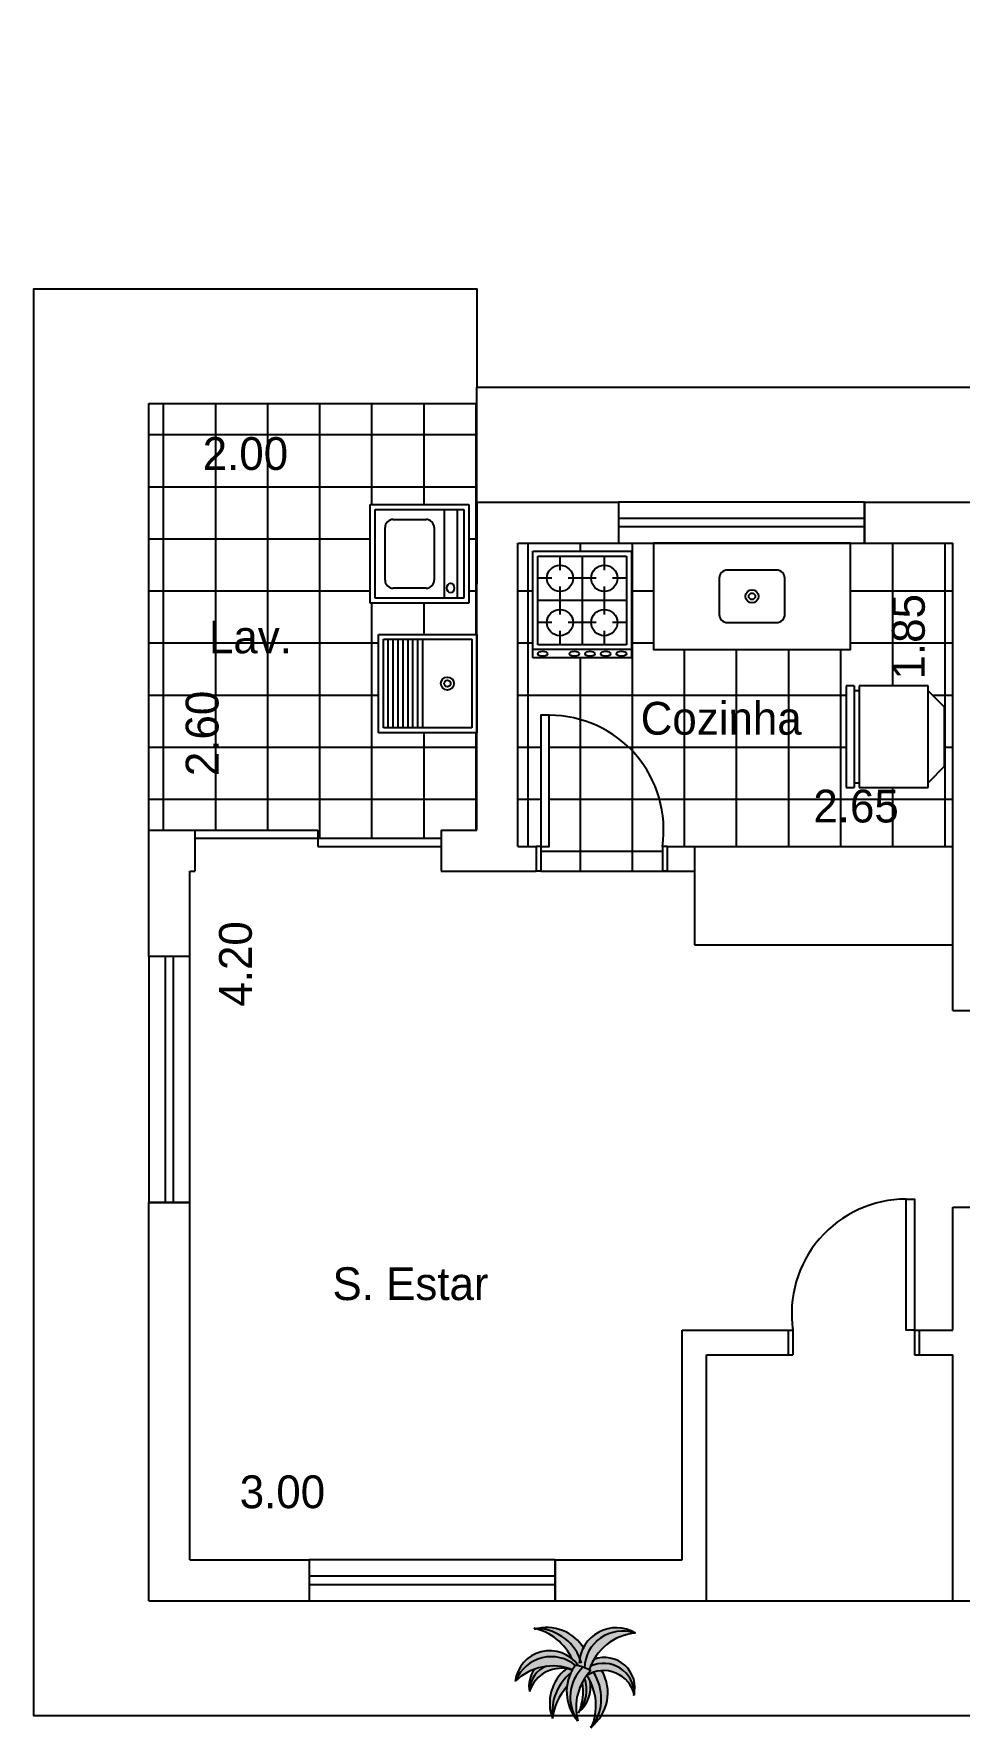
# Model space of a CAD drawing. Extents: x 0 to 14.9, y -0.1 to 10.3.
# Drawn here: x 0 to 5.64, y -0.08 to 10.25 of the extents above; entities that cross this region are included whole.
import ezdxf

# ---------------------------------------------------------------- set-up
doc = ezdxf.new("R2010")
doc.units = 0
doc.layers.get('0').update_dxf_attribs({"linetype": 'CONTINUOUS'})
doc.layers.get('DEFPOINTS').update_dxf_attribs({"linetype": 'CONTINUOUS'})
for name, color, linetype in [('ARQ3', 3, 'CONTINUOUS'), ('BLOCO', 7, 'CONTINUOUS'), ('BLOCOS', 7, 'CONTINUOUS'), ('HACHURA', 1, 'CONTINUOUS'), ('P_LMCT', 8, 'CONTINUOUS')]:
    doc.layers.add(name, color=color, linetype=linetype)
doc.styles.add('PADRÃO', font='', dxfattribs={"height": 0.2})
doc.styles.get('PADRÃO').set_extended_font_data('AvantGarde Bk BT')
doc.dimstyles.new('PADRÃOS', dxfattribs={"dimtxt": 0.15, "dimasz": 0.1, "dimexe": 1.25, "dimexo": 0.625, "dimgap": 0.1, "dimtad": 0, "dimjust": 1, "dimzin": 1, "dimdsep": 46, "dimtxsty": 'PADRÃO', "dimcen": 2.5, "dimse1": 1, "dimse2": 1, "dimsd1": 1, "dimsd2": 1, "dimclrt": 1, "dimadec": 0, "dimazin": 0, "dimtfac": 1, "dimtdec": 4, "dimtmove": 0, "dimatfit": 3, "dimfxl": 1, "dimtolj": 1, "dimtzin": 0, "dimarcsym": 0})

# ---------------------------------------------------------------- blocks, each defined once
blk = doc.blocks.new('J15')
at = {"layer": 'BLOCO'}
for p, q in [((1.5, 0.25), (0, 0.25)), ((0, 0.25), (0, 0)), ((1.5, 0), (1.5, 0.25)), ((1.5, 0.1500000000000057), (0, 0.1500000000000057)), ((0, 0.09999999999999432), (1.5, 0.09999999999999432)), ((0, 0), (1.5, 0))]:
    blk.add_line(p, q, dxfattribs=at)
blk = doc.blocks.new('P80E15')
at = {"layer": 'BLOCO', "ltscale": 0.015}
for p, q in [((0.03000000000000114, 0.1500000000000057), (0, 0.1500000000000057)), ((0, 0.1500000000000057), (0, 0)), ((0.03000000000000114, 0.1500000000000057), (0.03000000000000114, 0)), ((0.8000000000000114, 0.1500000000000341), (0.7700000000000102, 0.1500000000000341)), ((0.7700000000000102, 0.1500000000000057), (0.7700000000000102, 0)), ((0.8000000000000114, 0.1500000000000057), (0.8000000000000114, 0)), ((0.03000000000000114, 2.842170943040401e-14), (0, 0)), ((0.8000000000000114, 2.842170943040401e-14), (0.7700000000000102, 5.684341886080801e-14))]:
    blk.add_line(p, q, dxfattribs=at)
at = {"layer": 'BLOCO'}
blk.add_lwpolyline([(0.03000000000000114, 0.1500000000000057), (0.0800000000000125, 0.1500000000000057), (0.0800000000000125, 0.950000000000017), (0.03000000000000114, 0.950000000000017)], close=True, dxfattribs=at)
at = {"layer": 'BLOCO', "ltscale": 0.015}
blk.add_arc((0.0800000000000125, 0.2524375000000134), 0.6975625000000036, 351.555539587714, 90.00000000000041, dxfattribs=at)
blk = doc.blocks.new('P80D15')
at = {"layer": 'BLOCO', "ltscale": 0.015}
for p, q in [((0, 0.1500000000000057), (0, 0)), ((0, 0.1500000000000341), (0.03000000000000114, 0.1500000000000341)), ((0.03000000000000114, 0.1500000000000057), (0.03000000000000114, 0)), ((0.7700000000000102, 0.1500000000000057), (0.7700000000000102, 0)), ((0.7700000000000102, 0.1500000000000057), (0.8000000000000114, 0.1500000000000057)), ((0.8000000000000114, 0.1500000000000057), (0.8000000000000114, 0)), ((0, 2.842170943040401e-14), (0.03000000000000114, 0)), ((0.7699999999999818, 0), (0.8000000000000114, 0))]:
    blk.add_line(p, q, dxfattribs=at)
at = {"layer": 'BLOCO'}
blk.add_lwpolyline([(0.7700000000000102, 0.1500000000000057), (0.7199999999999989, 0.1500000000000057), (0.7199999999999989, 0.950000000000017), (0.7700000000000102, 0.950000000000017)], close=True, dxfattribs=at)
at = {"layer": 'BLOCO', "ltscale": 0.015}
blk.add_arc((0.7199999999999989, 0.2524375000000134), 0.6975625000000036, 89.99999999999959, 188.444460412286, dxfattribs=at)
blk = doc.blocks.new('FOGÃO4B')
at = {"layer": 'BLOCOS'}
for p, q in [((-0.2999999999999972, 0.700000000000017), (0.2999999999999972, 0.700000000000017)), ((-0.2999999999999972, 0.05000000000001137), (-0.2999999999999829, 0.700000000000017)), ((-0.2999999999999972, 0.6500000000000057), (0.2999999999999972, 0.6500000000000057)), ((-0.2700000000000244, 0.620000000000033), (0.2700000000000102, 0.620000000000033)), ((-0.2699999999999818, 0.0800000000000125), (-0.2700000000000244, 0.620000000000033)), ((-0.1350000000000051, 0.5350000000000534), (-0.1350000000000193, 0.620000000000033)), ((2.842170943040401e-14, 0.0800000000000125), (-1.4210854715202e-14, 0.620000000000033)), ((0.1350000000000051, 0.5350000000000534), (0.1349999999999909, 0.620000000000033)), ((0.2700000000000102, 0.620000000000033), (0.269999999999996, 0.07999999999995566)), ((0.2999999999999972, 0.700000000000017), (0.2999999999999972, 0.05000000000001137)), ((-0.2700000000000244, 0.4850000000000421), (-0.1850000000000023, 0.4850000000000421)), ((-0.1349999999999909, 0.2650000000000716), (-0.1350000000000051, 0.4350000000000307)), ((-0.08500000000000796, 0.4850000000000421), (0.08500000000000796, 0.4850000000000421)), ((0.1350000000000051, 0.2650000000000716), (0.1350000000000051, 0.4350000000000307)), ((0.1850000000000023, 0.4850000000000421), (0.2700000000000102, 0.4850000000000421)), ((-0.2700000000000244, 0.3500000000000512), (0.2700000000000102, 0.3500000000000512)), ((-0.2700000000000244, 0.2150000000000603), (-0.1850000000000023, 0.2150000000000603)), ((-0.08500000000000796, 0.2150000000000603), (0.08500000000000796, 0.2150000000000603)), ((0.1850000000000023, 0.2150000000000603), (0.2700000000000102, 0.2150000000000603)), ((-0.1349999999999767, 0.0800000000000125), (-0.1349999999999767, 0.1650000000000489)), ((0.1350000000000335, 0.0800000000000125), (0.1350000000000193, 0.1650000000000489)), ((0.2999999999999972, 0.05000000000001137), (-0.2999999999999972, 0.05000000000001137)), ((0.269999999999996, 0.07999999999995566), (-0.2699999999999818, 0.0800000000000125))]:
    blk.add_line(p, q, dxfattribs=at)
for centre in [(-0.1350000000000051, 0.4850000000000421), (0.1350000000000051, 0.4850000000000421), (-0.1350000000000051, 0.2150000000000603), (0.1350000000000051, 0.2150000000000603)]:
    blk.add_circle(centre, 0.08, dxfattribs=at)
for centre in [(-0.2399999999999949, 0.6750000000000114), (-0.1439999999999912, 0.6750000000000114), (-0.04800000000000182, 0.6750000000000114), (0.04800000000000182, 0.6750000000000114), (0.2400000000000091, 0.6750000000000114)]:
    blk.add_ellipse(centre, major_axis=(-0.03000000000000114, 0), ratio=0.499999999999981, dxfattribs=at)
blk = doc.blocks.new('PIA')
at = {"layer": 'BLOCOS'}
blk.add_lwpolyline([(-0.6000000000000085, 0), (0.5999999999999943, 0), (0.5999999999999943, 0.6500000000000057), (-0.6000000000000085, 0.6500000000000057)], close=True, dxfattribs=at)
blk.add_lwpolyline([(-0.1500000000000199, 0.1649999999999352), (0.1500000000000057, 0.1649999999999636, 0.414213562373095), (0.2000000000000028, 0.214999999999975), (0.2000000000000028, 0.4349999999999454, 0.414213562373095), (0.1500000000000057, 0.4849999999999568), (-0.1500000000000057, 0.4849999999999852, 0.4142135623731188), (-0.2000000000000028, 0.4349999999999739), (-0.2000000000000171, 0.2149999999999466, 0.4142135623730711)], format="xyb", close=True, dxfattribs=at)
for radius in [0.04, 0.02]:
    blk.add_circle((0, 0.3249999999999886), radius, dxfattribs=at)
blk = doc.blocks.new('GELAD')
at = {"layer": 'BLOCOS'}
for p, q in [((0.3100000000000023, 0.6499999999999773), (-0.3100000000000023, 0.6499999999999773)), ((-0.3100000000000023, 0.6499999999999773), (-0.3100000000000023, 0.5999999999999659)), ((0.3100000000000165, 0.5999999999999659), (0.3100000000000023, 0.6499999999999773)), ((0.3100000000000023, 0.5999999999999659), (-0.3100000000000023, 0.5999999999999659)), ((0.3100000000000023, 0.5699999999999648), (-0.3100000000000023, 0.5699999999999648)), ((-0.3100000000000023, 0.5699999999999648), (-0.3100000000000023, 0.1499999999999773)), ((-0.2800000000000011, 0.5999999999999659), (-0.2799999999999869, 0.5699999999999932)), ((0.2800000000000153, 0.5699999999999932), (0.2800000000000011, 0.5999999999999659)), ((0.3100000000000023, 0.1499999999999773), (0.3100000000000165, 0.5699999999999648)), ((-0.3100000000000023, 0.1499999999999773), (0.3100000000000023, 0.1499999999999773)), ((-0.1800000000000068, 0.05000000000001137), (-0.2800000000000011, 0.1500000000000057)), ((0.1800000000000068, 0.04999999999998295), (0.2800000000000011, 0.1499999999999773)), ((-0.1800000000000068, 0.05000000000001137), (0.1800000000000068, 0.04999999999998295))]:
    blk.add_line(p, q, dxfattribs=at)
blk = doc.blocks.new('TANQUE')
at = {"layer": 'BLOCOS'}
for p, q in [((-0.2999999999999972, 0.5999999999999943), (0.2999999999999972, 0.5999999999999943)), ((-0.2999999999999972, 0), (-0.2999999999999972, 0.5999999999999943)), ((-0.2700000000000244, 0.5700000000000216), (0.2700000000000102, 0.5700000000000216)), ((-0.2699999999999818, 0.03000000000000114), (-0.2700000000000244, 0.5700000000000216)), ((-0.2700000000000244, 0.5400000000000205), (0.2700000000000102, 0.5400000000000205)), ((0.2700000000000102, 0.5700000000000216), (0.269999999999996, 0.02999999999994429)), ((0.2999999999999972, 0.5999999999999943), (0.2999999999999972, 0)), ((-0.2700000000000244, 0.5100000000000193), (0.2700000000000102, 0.5100000000000193)), ((-0.2700000000000244, 0.4800000000000182), (0.2700000000000102, 0.4800000000000182)), ((-0.2700000000000244, 0.4500000000000171), (0.2700000000000102, 0.4500000000000171)), ((-0.2700000000000244, 0.4200000000000159), (0.2700000000000102, 0.4200000000000159)), ((-0.2700000000000244, 0.3900000000000148), (0.2700000000000102, 0.3900000000000148)), ((-0.2700000000000244, 0.3600000000000136), (0.2700000000000102, 0.3600000000000136)), ((-0.2700000000000244, 0.3300000000000125), (0.2700000000000102, 0.3300000000000125)), ((0.2999999999999972, 0), (-0.2999999999999972, 0)), ((0.269999999999996, 0.02999999999994429), (-0.2699999999999818, 0.03000000000000114))]:
    blk.add_line(p, q, dxfattribs=at)
for radius in [0.04, 0.02]:
    blk.add_circle((1.4210854715202e-14, 0.1800000000000068), radius, dxfattribs=at)
blk = doc.blocks.new('MÁQUINA')
at = {"layer": 'BLOCOS'}
for p, q in [((-0.2999999999999972, 0.6500000000000057), (0.2999999999999972, 0.6500000000000057)), ((-0.2999999999999972, 0.05000000000001137), (-0.2999999999999972, 0.6500000000000057)), ((-0.2700000000000244, 0.620000000000033), (0.2700000000000102, 0.620000000000033)), ((-0.2699999999999818, 0.0800000000000125), (-0.2700000000000244, 0.620000000000033)), ((0.2700000000000102, 0.620000000000033), (0.269999999999996, 0.07999999999995566)), ((0.2999999999999972, 0.6500000000000057), (0.2999999999999972, 0.05000000000001137)), ((-0.160000000000025, 0.5600000000000023), (0.1600000000000108, 0.5600000000000023)), ((-0.210000000000008, 0.3100000000000023), (-0.2100000000000222, 0.5099999999999909)), ((0.210000000000008, 0.5099999999999909), (0.2099999999999795, 0.3099999999999739)), ((0.1599999999999824, 0.2599999999999625), (-0.1600000000000108, 0.2599999999999909)), ((0.2700000000000102, 0.1999999999999602), (-0.2699999999999676, 0.2000000000000171)), ((0.269999999999996, 0.1199999999999477), (-0.2699999999999818, 0.1200000000000045)), ((0.2999999999999972, 0.05000000000001137), (-0.2999999999999972, 0.05000000000001137)), ((0.269999999999996, 0.07999999999995566), (-0.2699999999999818, 0.0800000000000125))]:
    blk.add_line(p, q, dxfattribs=at)
for centre, start, end in [((-0.160000000000025, 0.5099999999999909), 90, 180.0000000000045), ((0.1600000000000108, 0.5099999999999909), 359.9999999999985, 90.00000000000375), ((-0.1600000000000108, 0.3100000000000023), 180.0000000000057, 269.9999999999924), ((0.1599999999999824, 0.3099999999999739), 269.999999999994, 359.9999999999981)]:
    blk.add_arc(centre, 0.05, start, end, dxfattribs=at)
blk.add_ellipse((-0.2079155801208259, 0.1609604888554372), major_axis=(-0.03006968374842245, 0), ratio=0.7169811713374736, dxfattribs=at)
blk = doc.blocks.new('COZINHA')
at = {"layer": 'HACHURA', "ltscale": 0.015, "style": 'PADRÃO'}
blk.add_text('Cozinha', height=0.2, dxfattribs=at).set_placement((-0.6582467478390299, -0.06847717339962855))
blk = doc.blocks.new('ESTAR')
at = {"layer": 'HACHURA', "ltscale": 0.015, "style": 'PADRÃO'}
blk.add_text('S. Estar', height=0.2, dxfattribs=at).set_placement((-0.425116371214699, -0.06847717339962855))
blk = doc.blocks.new('*D16')
at = {"layer": 'DEFPOINTS', "color": 0, "linetype": 'ByBlock', "ltscale": 0.015}
for p in [(139.9271759761371, 150.366828205778), (141.9271759761371, 150.366828205778), (141.9271759761371, 150.0610089668176)]:
    blk.add_point(p, dxfattribs=at)
at = {"color": 1, "linetype": 'ByBlock', "ltscale": 0.015, "insert": (140.5162556464667, 150.0610089668176), "char_height": 0.2, "attachment_point": 5, "style": 'PADRÃO'}
blk.add_mtext('\\A1;2.00', dxfattribs=at)
blk = doc.blocks.new('*D17')
at = {"layer": 'DEFPOINTS', "color": 0, "linetype": 'ByBlock', "ltscale": 0.015}
for p in [(139.9271759761371, 150.366828205778), (140.2537992338571, 150.366828205778), (139.9271759761371, 147.766828205778)]:
    blk.add_point(p, dxfattribs=at)
at = {"color": 1, "linetype": 'ByBlock', "ltscale": 0.015, "insert": (140.2537992338571, 148.3559078761077), "char_height": 0.2, "attachment_point": 5, "rotation": 90, "style": 'PADRÃO'}
blk.add_mtext('\\A1;2.60', dxfattribs=at)
blk = doc.blocks.new('*D18')
at = {"layer": 'DEFPOINTS', "color": 0, "linetype": 'ByBlock', "ltscale": 0.015}
for p in [(144.8271759761371, 149.516828205778), (144.5579900407074, 147.6668282057781), (144.827175976137, 147.6668282057781)]:
    blk.add_point(p, dxfattribs=at)
at = {"color": 1, "linetype": 'ByBlock', "ltscale": 0.015, "insert": (144.5579900407074, 148.9454683156681), "char_height": 0.2, "attachment_point": 5, "rotation": 90, "style": 'PADRÃO'}
blk.add_mtext('\\A1;1.85', dxfattribs=at)
blk = doc.blocks.new('*D19')
at = {"layer": 'DEFPOINTS', "color": 0, "linetype": 'ByBlock', "ltscale": 0.015}
for p in [(142.177175976137, 147.9116827758603), (142.177175976137, 147.6668282057781), (144.827175976137, 147.6668282057781)]:
    blk.add_point(p, dxfattribs=at)
at = {"color": 1, "linetype": 'ByBlock', "ltscale": 0.015, "insert": (144.23795894317, 147.9116827758603), "char_height": 0.2, "attachment_point": 5, "style": 'PADRÃO'}
blk.add_mtext('\\A1;2.65', dxfattribs=at)
blk = doc.blocks.new('*D26')
at = {"layer": 'DEFPOINTS', "color": 0, "linetype": 'ByBlock', "ltscale": 0.015}
for p in [(143.1771759761371, 143.7307152063406), (140.1771759761371, 143.3168282057781), (143.1771759761371, 143.316828205778)]:
    blk.add_point(p, dxfattribs=at)
at = {"color": 1, "linetype": 'ByBlock', "ltscale": 0.015, "insert": (140.7418737783348, 143.7307152063406), "char_height": 0.2, "attachment_point": 5, "style": 'PADRÃO'}
blk.add_mtext('\\A1;3.00', dxfattribs=at)
blk = doc.blocks.new('*D27')
at = {"layer": 'DEFPOINTS', "color": 0, "linetype": 'ByBlock', "ltscale": 0.015}
for p in [(140.1771759761371, 147.516828205778), (140.1771759761371, 143.3168282057781), (140.456826823872, 143.3168282057781)]:
    blk.add_point(p, dxfattribs=at)
at = {"color": 1, "linetype": 'ByBlock', "ltscale": 0.015, "insert": (140.456826823872, 146.9506880958879), "char_height": 0.2, "attachment_point": 5, "rotation": 90, "style": 'PADRÃO'}
blk.add_mtext('\\A1;4.20', dxfattribs=at)
blk = doc.blocks.new('AV6')
h = blk.add_hatch(color=106)
h.paths.add_polyline_path([(-0.4477262207494102, -0.002977357479164056, -0.005015885189113994), (-0.4430071095957491, 0.001571234720833203, -0.5133489841119385), (-0.07941743163681281, 0.09267264149654864, -0.1754327987513727), (-0.06580748271480275, 0.09347319041236624, -0.02224602427513279), (-0.02619891915779959, 0.07977058834888062, -0.5044055204164368), (0.2788805631737894, 0.2908305209117703, -0.005015885189113238), (0.2854035255212093, 0.2914713510738363, 0.5264817760451141), (-0.05436704756065325, 0.1383661339425259, 0.2880349811308034), (-0.3101081197096622, 0.3198008219183368, 0.009659423688835616), (-0.320025413717703, 0.3175187053075614, -0.2197620253862994), (-0.1005844009765156, 0.1335024212250886, 0.5975188265901428)])
h.paths.add_polyline_path([(0.01129947410176335, 0.08871671725079366, 0.01779875549566773), (0.003340950111317298, 0.06686993572709632, -0.005771755847972775), (0.01310119024084244, 0.06206450261075069, 0.03070272605792723), (-0.01246592019131931, 0.03222166470827048, -0.5068640684722764), (0.2773168502549641, -0.07997010288592854, 0.014458771862742), (0.279264717963482, -0.06953514819496043, 0.525417074889045)])
h = blk.add_hatch(color=74)
h.paths.add_polyline_path([(-0.4430071095957491, 0.00157123472083498, -0.2910664479563843), (-0.09870381697079189, 0.06796168486855692, -0.02267741406652314), (-0.08564128380217717, 0.08846185930976347, -0.09464775667479289), (-0.07941743163681103, 0.09267264149654686, 0.5133489841119404)])
h.paths.add_polyline_path([(0.01310119024084244, 0.06206450261075069, 0.02808643553438512), (-0.0353530120461194, 0.08329104689383193, 0.3532789544329948), (-0.07409543642977923, -0.2351383588201035, 0.01152256814226619), (-0.0660692509506049, -0.2445324016556309, -0.2644526956570309)])
h.paths.add_polyline_path([(0.03157225015408294, 0.1300990432407492, 0.03530786338170577), (0.01129947410176335, 0.08871671725079366, -0.5254170748890629), (0.2792647179634837, -0.06953514819496931, 0.5779188554322637)])
h.paths.add_polyline_path([(-0.3101081197096622, 0.3198008219183368, -0.2880349811308034), (-0.05436704756065325, 0.1383661339425259, -0.07461174001627284), (-0.03281025227724932, 0.2018881922116069, 0.3142277650874031)])
h.paths.add_polyline_path([(0.008441120441522898, -0.0003035516953300288, 0.02835451986657883), (-0.01072662858260109, 0.03332066173140014, 0.002669989533910877), (-0.01246592019131931, 0.03222166470827048, 0.01540278629696386), (-0.02386761726821085, 0.01612171066770252, -0.2465985101233894), (-0.05698273971061951, -0.1859267761364389, -0.002319945651959423), (-0.05811078451608331, -0.1887540531900331, 0.2664182732078214)])
h = blk.add_hatch(color=72)
h.paths.add_polyline_path([(0.2788805631737894, 0.2908305209117703, 0.5044055204164392), (-0.02619891915779959, 0.07977058834887885, -0.01710576080151573), (0.003340950111317298, 0.06686993572709632, -0.2954431459381392)])
h.paths.add_polyline_path([(-0.100463342697978, 0.06485492777521706, 0.0460423526958482), (-0.1362320764680049, 0.07410233474098682, 0.3254542188289034), (-0.2206644792235419, -0.2300390990050332, -0.1625836946443244), (-0.1326522367817606, -0.03509674677196095, -0.09886915251657173)])
h.paths.add_polyline_path([(-0.02386761726821085, 0.01612171066770252, 0.02314959840198321), (-0.03908471182857021, -0.009316015238496789, -0.1378612862604256), (-0.05698273971061951, -0.1859267761364389, 0.2465985101233894)])
h.paths.add_polyline_path([(-0.2628009496225214, 0.08778775476065448, 0.05252716849303114), (-0.3292824344571983, 0.07148484382758014, 0.2146602409661976), (-0.3607664048458874, -0.06578166896504634, -0.01510052644253884), (-0.3568819544292374, -0.05428020704930248, -0.3018974800003647)])
h.paths.add_polyline_path([(0.0795930649418235, 0.06220364691107427, 0.06664809559964605), (0.02942145594594869, 0.05234968200311307, -0.2961183379499516), (0.02898567129415319, -0.268613802588618, 0.3584417827433447)])
h = blk.add_hatch(color=3)
h.paths.add_polyline_path([(0.02942145594594869, 0.05234968200311307, 0.05785054838547905), (-0.01072662858260109, 0.03332066173140191, -0.2401968784679991), (0.02127702633465134, -0.275257413771973, 0.009659423688842822), (0.02898567129415319, -0.268613802588618, 0.2961183379499516)])
h.paths.add_polyline_path([(-0.0353530120461194, 0.08329104689383193, 0.01704073550885152), (-0.06580748271480275, 0.09347319041236624, 0.274640779039426), (-0.08564128380216829, 0.08846185930977413, 0.3360178796638915), (-0.07409543642977923, -0.2351383588201035, -0.3532789544329948)])
h.paths.add_polyline_path([(-0.100463342697978, 0.06485492777521706, -0.003329213817987319), (-0.09870381697079189, 0.06796168486855692, 0.1285805667485186), (-0.2628009496225214, 0.08778775476065448, 0.3018974800003647), (-0.3568819544292374, -0.05428020704930248, -0.4110268145131496)])
at = {"layer": 'P_LMCT'}
for centre, radius, start, end in [((-0.4095308124297272, -0.01206805426523871), 0.3415240086499002, 25.22904349088865, 77.11878529470336), ((-0.2560077650430834, 0.06200965177241358), 0.2634067876503071, 30.16423056151505, 106.8497138269625), ((-0.3266489608485834, 0.02552857422866417), 0.2947367557430113, 16.12929067402955, 87.92821697614123), ((0.1680685120868279, 0.0982993565488659), 0.2260153199373922, 58.72499668889598, 177.7874856882693), ((0.204334131870219, 0.07256405221054685), 0.2306456628237349, 71.21847394613492, 178.2094988768371), ((0.3140812741738976, -0.03395609843892089), 0.3266885950935005, 95.03608516687677, 162.023288148672), ((-0.2374399094967679, -0.02812457180612782), 0.2117845959663957, 35.33029274242877, 173.1806341545671), ((-0.2285377586969091, -0.08328346052009117), 0.2306456628237349, 49.63735095997898, 158.3383030633636), ((0.09077094196271851, -0.0827120433242623), 0.1889537884147206, 0.7549306950758502, 114.8716397136205), ((0.09790248247398559, -0.04107997835069099), 0.1835809280742821, 344.5826346494872, 111.180872657176), ((-0.2186630231432218, -0.2359054357921782), 0.3266885950935005, 68.45712217841773, 134.5206918426217), ((-0.1925259807870301, -0.03212603555814297), 0.1715737216112178, 142.8513154935549, 191.3124043195296), ((-0.1684526828505355, -0.1243261246043001), 0.2010274134385702, 70.23218774130856, 163.0686171420933), ((-0.2029180760247229, -0.05405359554243994), 0.1539640451733295, 110.8015381994121, 180.4802505111412), ((0.03043412475328822, -0.1359560194215739), 0.2681457342249178, 128.4294722818669, 200.540260375918), ((0.09026786827833888, -0.1920350803017357), 0.312696925472104, 129.4511942927998, 186.0897672340992), ((0.1337089352258332, -0.06571794940902898), 0.2681155198868572, 144.8049533694999, 221.8306089671698), ((0.1424906788519174, -0.09991824733311105), 0.2553312042884119, 134.0735503059124, 213.9975973410611), ((-0.07150674790419487, 0.0742750056553163), 0.02002628077462525, 73.46569946931508, 136.0217163757203), ((0.2430868460926874, -0.1608434104261178), 0.3202832177808504, 135.7047345715896, 195.1470256831927), ((-0.1999163302410061, -0.3582774031827665), 0.4712364393787489, 63.08964373850609, 73.46569946931503), ((-0.2328044344480311, -0.05337216733932948), 0.2201908096485642, 321.1847317669549, 18.39749383509774), ((0.04100420774028279, 0.1044947068951831), 0.09120388833881847, 190.3947197671359, 191.4808419339549), ((0.09130573839185274, -0.1300833337256897), 0.1926433742482472, 12.04435647434404, 122.5933054272241), ((-0.2973669577439217, -0.1523563971169839), 0.3415240086499002, 336.5962758017547, 32.86423259227556), ((-0.1467989732925581, -0.07244322755816768), 0.2634067876503071, 306.8653472694957, 30.74210480920017), ((0.01336334783946214, 0.06193154569416137), 0, 306.1792874770122, 0), ((-0.2180113336563565, -0.1077964069767212), 0.2947367557430113, 325.7868441203169, 32.91218246472277), ((0.1151749531637272, -0.2643243310816956), 0.3375849544703569, 137.2327402951221, 174.1709729439916), ((-0.189120232278146, -0.03651088125895718), 0.2008518329579165, 309.5460811114088, 10.38542012299046), ((-0.3622157351109454, -0.06578166896504634), 0.3280274809498151, 336.5687263002873, 9.912089792030708)]:
    blk.add_arc(centre, radius, start, end, dxfattribs=at)

msp = doc.modelspace()

# ---------------------------------------------------------------- hatches: boundary and pattern name
at = {"ltscale": 0.015}
h = msp.add_hatch(dxfattribs=at)
h.set_pattern_fill('NET', color=256, scale=0.1, style=0)
h.set_pattern_definition([(0, (-139.2271759761371, -142.3668282057781), (0, 0.3175), []), (90, (-139.2271759761371, -142.3668282057781), (-0.3175, 1.944062586693024e-17), [])])
h.paths.add_polyline_path([(3.140469054103079, 5.299999999999926), (3.090469054103067, 5.299999999999926), (3.090469054103068, 5.14999999999995), (3.830469054103077, 5.149999999999904), (3.830469054103077, 5.299999999999891, 0.4580704259902415), (3.140469054103079, 6.099999999999937)])
h.paths.add_polyline_path([(3.830469054103086, 5.299999999999955), (3.860469054103078, 5.299999999999955), (5.599999999999938, 5.299999999999955), (5.599999999999994, 7.149999999999948), (5.062395951758106, 7.149999999999949), (4.976582339836157, 7.149999999999949), (4.976582339836157, 6.499999999999943), (3.776582339836154, 6.499999999999944), (3.776582339836153, 7.149999999999949), (3.562395951758106, 7.149999999999949), (2.949999999999989, 7.149999999999948), (2.94999999999996, 5.299999999999955), (3.060469054103066, 5.299999999999983), (3.090469054103067, 5.299999999999928), (3.090469054103067, 6.099999999999937), (3.140469054103066, 6.099999999999937, -0.4580704259902194)])
h.paths.add_polyline_path([(3.641140604928055, 6.449999999999932), (3.04114060492806, 6.449999999999931), (3.04114060492806, 7.099999999999938), (3.641140604928054, 7.099999999999937)], flags=16)
h.paths.add_polyline_path([(4.949999999999981, 5.658676451890374), (4.949999999999996, 6.278676451890378), (5.000000000000007, 6.278676451890391), (5.000000000000006, 6.248676451890375), (5.030000000000006, 6.248676451890388), (5.030000000000008, 6.27867645189039), (5.449999999999996, 6.278676451890367), (5.449999999999995, 6.248676451890364), (5.549999999999986, 6.148676451890367), (5.54999999999995, 5.788676451890354), (5.449999999999982, 5.688676451890392), (5.449999999999982, 5.658676451890362), (5.029999999999994, 5.658676451890371), (5.029999999999996, 5.688676451890387), (4.999999999999995, 5.688676451890374), (4.999999999999992, 5.65867645189037)], flags=16)
h.paths.add_polyline_path([(2.699999999999989, 5.39999999999992), (2.69999999999999, 5.99310319027218), (2.099999999999994, 5.99310319027218), (2.099999999999995, 6.593103190272174), (2.699999999999989, 6.593103190272174), (2.699999999999989, 7.999999999999915), (0.6999999999999886, 7.999999999999916), (0.6999999999999886, 5.39999999999992), (0.9813226337318497, 5.39999999999992), (1.73132263373185, 5.39999999999992), (1.73132263373185, 5.349999999999909), (2.48132263373185, 5.349999999999909), (2.481322633731849, 5.39999999999992)])
h.paths.add_polyline_path([(2.649999999999977, 6.783892630351559), (2.049999999999983, 6.783892630351559), (2.049999999999983, 7.383892630351554), (2.649999999999977, 7.383892630351554)], flags=16)
h.paths.add_polyline_path([(3.654351770772327, 5.924987454644314), (4.772483638904195, 5.924987454644314), (4.772483638904195, 6.237350092006952), (3.654351770772327, 6.237350092006952)], flags=24)
h.paths.add_polyline_path([(5.176830548086831, 6.257280219780127), (5.176830548086831, 6.899999999999907), (5.484797581053864, 6.899999999999907), (5.484797581053864, 6.257280219780127)], flags=24)
h.paths.add_polyline_path([(4.671565934065862, 5.698975449203059), (5.349999999999929, 5.698975449203059), (5.349999999999929, 5.390733690961301), (4.671565934065862, 5.390733690961301)], flags=24)
h.paths.add_polyline_path([(0.9499999999999997, 7.848301640160313), (1.62815934065934, 7.848301640160313), (1.62815934065934, 7.540059881918554), (0.9499999999999997, 7.540059881918554)], flags=24)
h.paths.add_polyline_path([(0.8725023785991393, 5.649999999999931), (0.8725023785991393, 6.328159340659272), (1.180744136840898, 6.328159340659272), (1.180744136840898, 5.649999999999931)], flags=24)
h.paths.add_polyline_path([(0.9996115045652055, 6.422601269380034), (1.630174691378393, 6.422601269380034), (1.630174691378393, 6.728576544105309), (0.9996115045652055, 6.728576544105309)], flags=24)

# ---------------------------------------------------------------- linework, layer by layer
for p, q in [((2.699999999999989, 5.39999999999992), (2.699999999999989, 8.099999999999966)), ((0.6999999999999886, 7.999999999999915), (2.699999999999989, 7.999999999999915)), ((0.6999999999999886, 5.39999999999992), (0.6999999999999886, 7.999999999999915)), ((2.699999999999989, 7.399999999999977), (2.695324023862961, 5.39999999999992)), ((2.699999999999989, 7.399999999999977), (3.562395951758106, 7.399999999999949)), ((3.562395951758106, 7.399999999999977), (3.562395951758106, 7.149999999999949)), ((5.062395951758106, 7.399999999999977), (5.062395951758106, 7.149999999999949)), ((5.062395951758077, 7.399999999999949), (6.303690290472048, 7.399999999999949)), ((2.94999999999996, 5.299999999999955), (2.949999999999989, 7.149999999999949)), ((2.949999999999989, 7.149999999999949), (3.562395951758106, 7.149999999999949)), ((5.062395951758106, 7.149999999999949), (5.599999999999994, 7.149999999999949)), ((5.599999999999937, 5.299999999999955), (5.599999999999994, 7.14999999999992)), ((0.6999999999999886, 5.39999999999992), (0.9813226337318497, 5.39999999999992)), ((0.6999999999999886, 4.629477694611495), (0.6999999999999886, 5.39999999999992)), ((0.9813226337318497, 5.39999999999992), (0.9813226337318497, 5.14999999999992)), ((0.9813226337318497, 5.39999999999992), (1.73132263373185, 5.39999999999992)), ((1.73132263373185, 5.39999999999992), (1.73132263373185, 5.299999999999898)), ((2.48132263373185, 5.39999999999992), (2.48132263373185, 5.14999999999992)), ((2.48132263373185, 5.39999999999992), (2.699999999999989, 5.39999999999992)), ((0.9813226337318497, 5.349999999999909), (2.48132263373185, 5.349999999999909)), ((1.73132263373185, 5.299999999999898), (2.48132263373185, 5.299999999999898)), ((2.94999999999996, 5.299999999999955), (3.060469054103066, 5.299999999999983)), ((3.060469054103038, 5.299999999999955), (3.060469054103038, 5.299999999999955)), ((3.060469054103038, 5.299999999999955), (3.060469054103038, 5.14999999999992)), ((3.860469054103049, 5.299999999999955), (3.860469054103049, 5.14999999999992)), ((3.860469054103049, 5.299999999999983), (5.599999999999937, 5.299999999999955)), ((4.025815671280213, 5.299999999999983), (4.025815671280213, 4.699999999999989)), ((5.599999999999937, 4.299999999999926), (5.599999999999937, 5.299999999999983)), ((0.9499999999999886, 5.14999999999992), (0.9813226337318497, 5.14999999999992)), ((0.9499999999999886, 4.629477694611495), (0.9499999999999886, 5.14999999999992)), ((2.48132263373185, 5.14999999999992), (2.94999999999996, 5.14999999999992)), ((2.94999999999996, 5.14999999999992), (3.060469054103066, 5.14999999999992)), ((3.090469054103067, 5.149999999999949), (4.025815671280213, 5.149999999999892)), ((3.860469054103049, 5.14999999999992), (4.025815671280213, 5.149999999999892)), ((4.025815671280213, 4.699999999999989), (5.599999999999937, 4.699999999999989)), ((0.9499999999999886, 4.629477694611495), (0.6999999999999886, 4.629477694611495)), ((5.599999999999937, 4.299999999999926), (8.599999999999966, 4.299999999999926)), ((0.6999999999999886, 0.6999999999999318), (0.6999999999999886, 3.129477694611495)), ((0.9499999999999886, 3.129477694611495), (0.6999999999999886, 3.129477694611495)), ((0.9499999999999886, 0.9499999999999318), (0.9499999999999886, 3.129477694611495)), ((5.599999999999909, 2.349999999999909), (5.599999999999909, 3.099999999999937)), ((5.599999999999909, 3.099999999999966), (5.749999999999972, 3.099999999999966)), ((3.949999999999989, 0.9499999999999034), (3.949999999999989, 2.349999999999966)), ((3.949999999999989, 2.349999999999966), (4.596162143558445, 2.349999999999966)), ((4.596162143558445, 2.349999999999937), (4.596162143558445, 2.199999999999932)), ((5.396162143558456, 2.349999999999937), (5.396162143558456, 2.199999999999932)), ((5.396162143558456, 2.349999999999937), (5.599999999999909, 2.349999999999937)), ((4.099999999999966, 0.6999999999999602), (4.099999999999966, 2.19999999999996)), ((4.099999999999966, 2.19999999999996), (4.596162143558445, 2.19999999999996)), ((5.396162143558456, 2.199999999999932), (5.599999999999909, 2.199999999999932)), ((5.599999999999881, 0.6999999999999602), (5.599999999999881, 2.199999999999903)), ((0.9499999999999886, 0.9499999999999318), (1.677671542874748, 0.9499999999999318)), ((1.677671542874748, 0.9499999999999318), (1.677671542874748, 0.6999999999999318)), ((3.177671542874748, 0.9499999999999318), (3.177671542874748, 0.6999999999999318)), ((3.177671542874748, 0.9499999999999034), (3.949999999999989, 0.9499999999999034)), ((0.6999999999999886, 0.6999999999999318), (1.677671542874748, 0.6999999999999318)), ((3.177671542874748, 0.6999999999999318), (4.099999999999937, 0.6999999999999318)), ((4.099999999999966, 0.6999999999999602), (5.599999999999881, 0.6999999999999318)), ((5.599999999999881, 0.6999999999999602), (5.749999999999886, 0.6999999999999602))]:
    msp.add_line(p, q, dxfattribs=at)
at = {"layer": 'ARQ3', "ltscale": 0.015}
msp.add_lwpolyline([(7.650000000000034, 8.099999999999937), (7.650000000000006, 10.25420043948495), (12.25, 10.25420043948498), (12.24999999999997, 5.654200439484924), (10.74999999999994, 5.654200439484953), (10.74999999999986, -5.684341886080801e-14), (0, 0), (0, 8.699999999999903), (2.699999999999989, 8.699999999999903), (2.699999999999989, 8.099999999999966), (7.650000000000034, 8.099999999999937)], dxfattribs=at)

# ---------------------------------------------------------------- block references
at = {"ltscale": 0.015}
for name, p, rotation in [('MÁQUINA', (2.699999999999989, 7.083892630351556), 90), ('PIA', (4.376582339836148, 7.149999999999949), 180), ('FOGÃO4B', (3.341140604928057, 7.149999999999949), 180), ('TANQUE', (2.699999999999989, 6.293103190272177), 90), ('GELAD', (5.599999999999966, 5.96867645189036), 89.99999999999862), ('J15', (0.9499999999999886, 3.129477694611495), 90)]:
    msp.add_blockref(name, p, dxfattribs=dict(at, rotation=rotation))
for name, p in [('J15', (3.562395951758106, 7.149999999999949)), ('P80E15', (3.060469054103066, 5.14999999999992)), ('COZINHA', (4.356279837292675, 6.049783309362624)), ('P80D15', (4.596162143558445, 2.19999999999996)), ('ESTAR', (2.244790080099563, 2.60275016487833)), ('J15', (1.677671542874748, 0.6999999999999318)), ('AV6', (3.381257057405207, 0.2125886777067763))]:
    msp.add_blockref(name, p, dxfattribs=at)

# ---------------------------------------------------------------- texts
at = {"ltscale": 0.015, "style": 'PADRÃO'}
msp.add_text('Lav.', height=0.2, dxfattribs=at).set_placement((1.067228262806964, 6.47758066498443))

# ---------------------------------------------------------------- dimensions: what is measured, and where the dimension line sits
at = {"ltscale": 0.015}
for base, p1, p2, picture, middle in [((2.699999999999989, 7.694180761039433), (0.6999999999999886, 7.999999999999915), (2.699999999999989, 7.999999999999915), '*D16', (1.28907967032967, 7.694180761039433)), ((2.94999999999996, 5.54485457008218), (5.599999999999937, 5.299999999999983), (2.94999999999996, 5.299999999999955), '*D19', (5.010782967032895, 5.54485457008218)), ((3.949999999999989, 1.363887000562499), (0.9499999999999886, 0.9499999999999318), (3.949999999999989, 0.9499999999999034), '*D26', (1.514697802197787, 1.363887000562499))]:
    dim = msp.add_linear_dim(base=base, p1=p1, p2=p2, dimstyle='PADRÃOS', dxfattribs=at)
    dim.commit()
    dim.dimension.update_dxf_attribs({"geometry": picture, "text_midpoint": middle, "insert": (-139.2271759761371, -142.3668282057781)})
for base, p1, p2, picture, middle in [((1.026623257720019, 7.999999999999915), (0.6999999999999886, 5.39999999999992), (0.6999999999999886, 7.999999999999915), '*D17', (1.026623257720019, 5.989079670329602)), ((5.330814064570347, 5.299999999999983), (5.599999999999994, 7.14999999999992), (5.599999999999937, 5.299999999999983), '*D18', (5.330814064570347, 6.578640109890017)), ((1.229650847734945, 0.9499999999999318), (0.9499999999999886, 5.14999999999992), (0.9499999999999886, 0.9499999999999318), '*D27', (1.229650847734945, 4.583859890109807))]:
    dim = msp.add_linear_dim(base=base, p1=p1, p2=p2, angle=90, dimstyle='PADRÃOS', dxfattribs=at)
    dim.commit()
    dim.dimension.update_dxf_attribs({"geometry": picture, "text_midpoint": middle, "insert": (-139.2271759761371, -142.3668282057781)})

doc.saveas('drawing.dxf')
